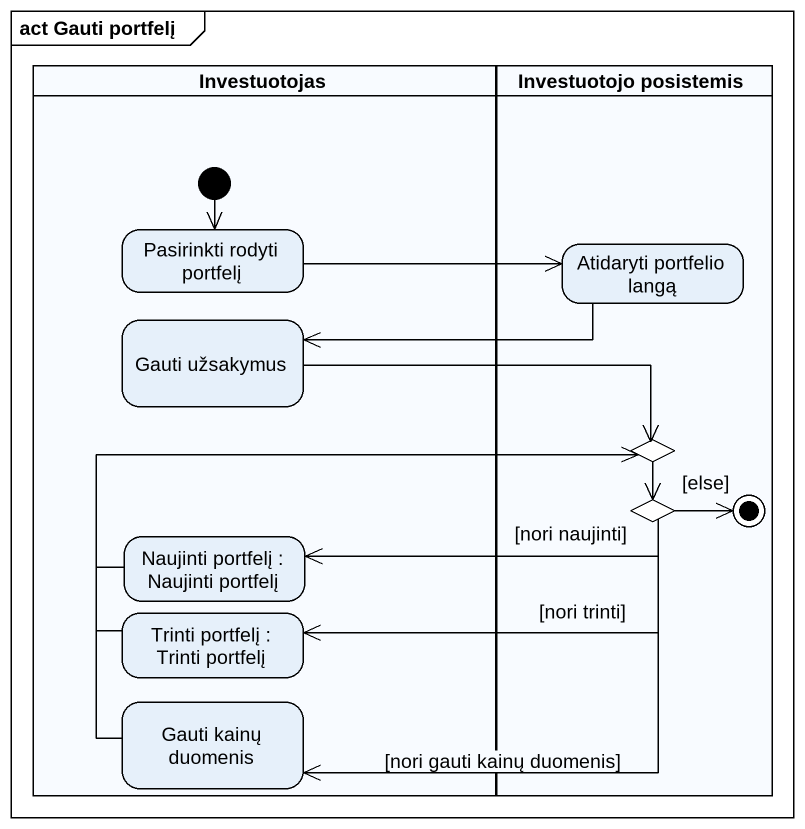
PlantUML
@startuml
mainframe act Gauti portfelį
hide empty description
state Investuotojas <<partition>> {
  state "Pasirinkti rodyti portfelį" as Pasirinkti_rodyti_portfelį
  state "Gauti užsakymus" as Gauti_užsakymus
  state "Naujinti portfelį : Naujinti portfelį" as Naujinti_portfelį
  state "Trinti portfelį : Trinti portfelį" as Trinti_portfelį
  state "Gauti kainų duomenis" as Gauti_kainų_duomenis
  [*] --> Pasirinkti_rodyti_portfelį
}
state "Investuotojo posistemis" as Investuotojo_posistemis <<partition>> {
  state "Atidaryti portfelio langą" as Atidaryti_portfelio_langą
  state choice1 <<choice>>
  state choice2 <<choice>>
  choice2 -right-> [*] : [else]
}
Pasirinkti_rodyti_portfelį -right-> Atidaryti_portfelio_langą
Atidaryti_portfelio_langą -left-> Gauti_užsakymus
Gauti_užsakymus -right-> choice1
choice1 --> choice2
choice2 -left-> Naujinti_portfelį : [nori naujinti]
choice2 -left-> Trinti_portfelį : [nori trinti]
choice2 -left-> Gauti_kainų_duomenis : [nori gauti kainų duomenis]
Naujinti_portfelį -right-> choice1
Trinti_portfelį -right-> choice1
Gauti_kainų_duomenis -up-> choice1
@enduml
